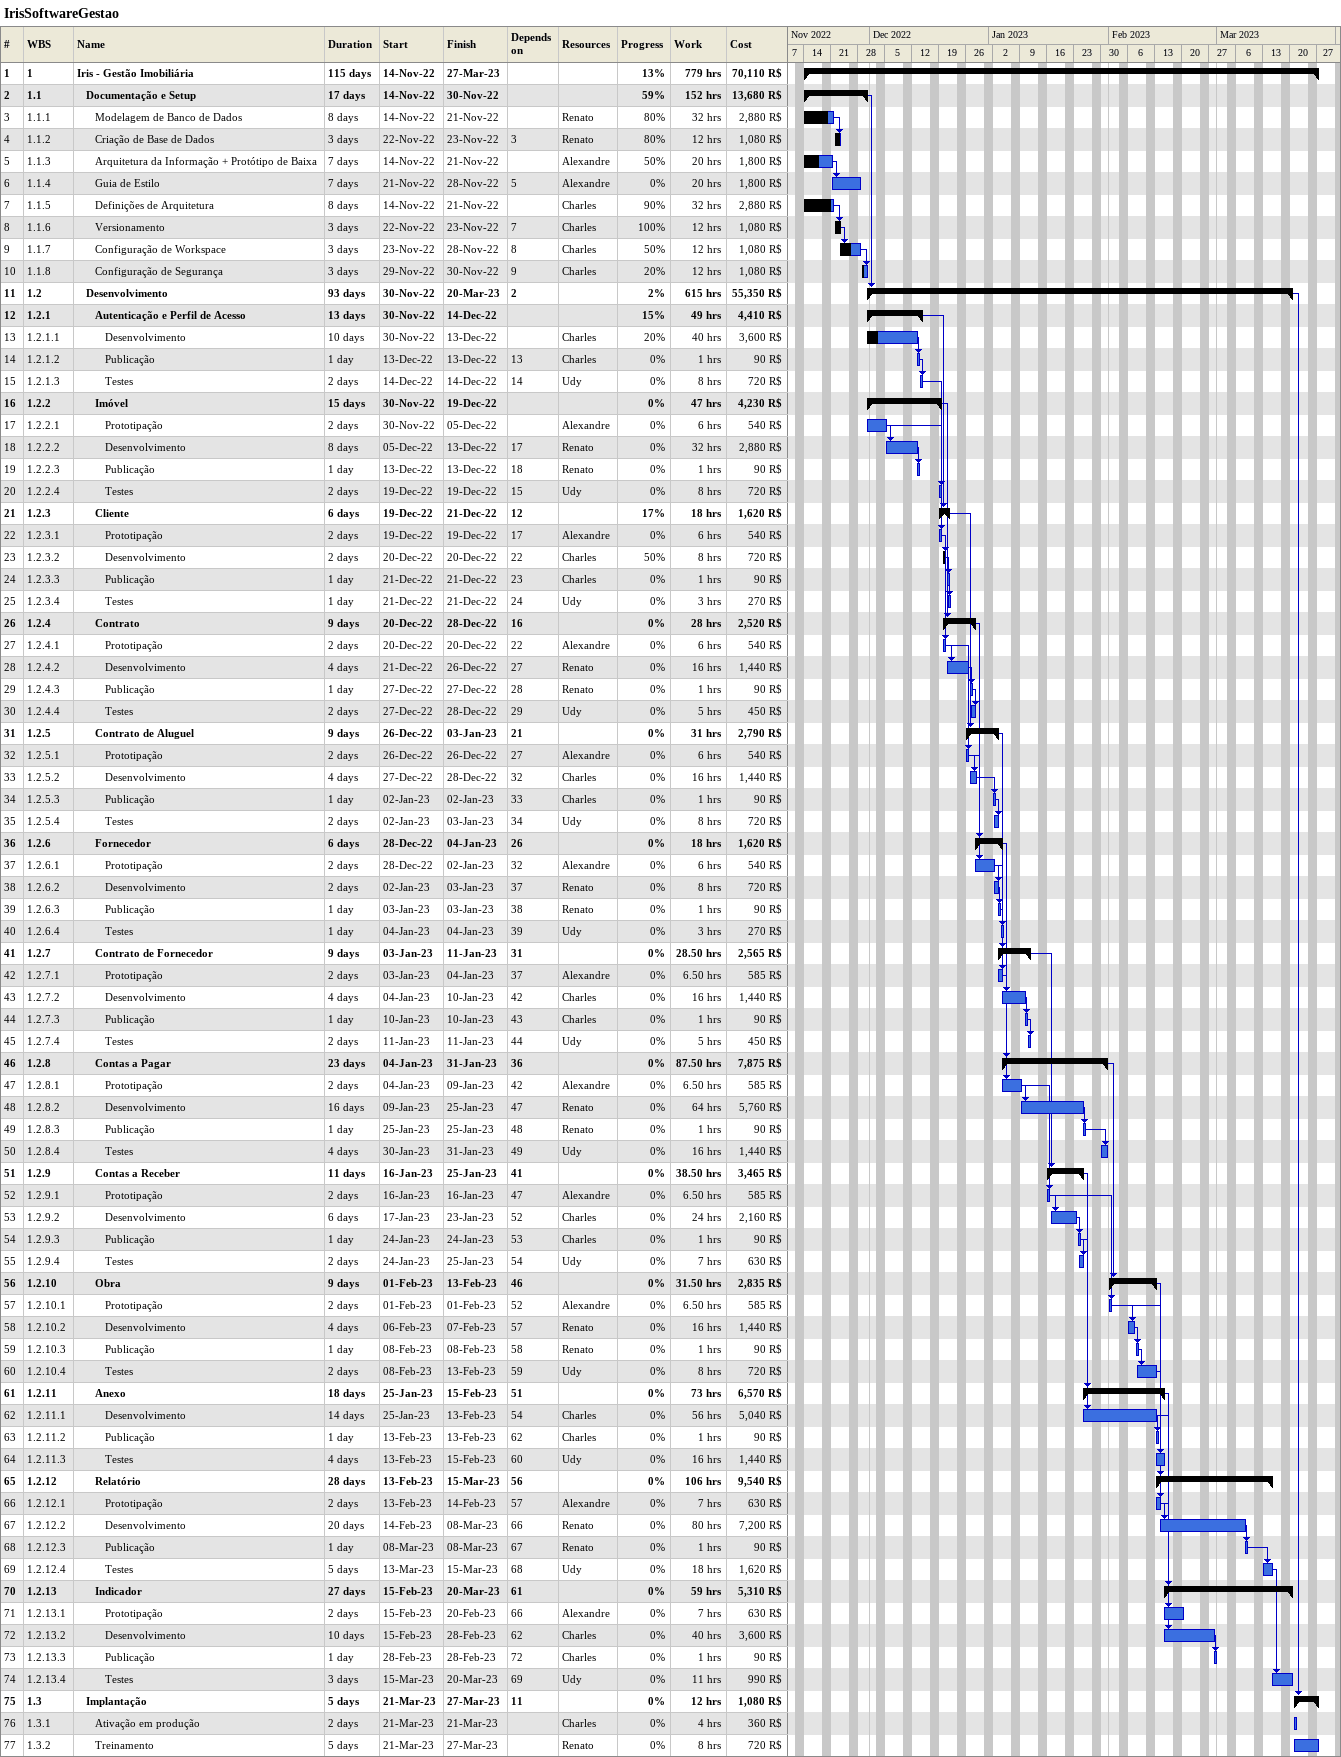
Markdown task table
IrisSoftwareGestao

| ID | WBS | Task | Duration | Start | Finish | Predecessors | Resources | % complete | Work (h) | Cost (R$) |
|---|---|---|---|---|---|---|---|---|---|---|
| 1 | 1 | **Iris - Gestão Imobiliária** | 115d | 2022-11-14 | 2023-03-27 |  |  | 13 | 779 | 70110 |
| 2 | 1.1 | **Documentação e Setup** | 17d | 2022-11-14 | 2022-11-30 |  |  | 59 | 152 | 13680 |
| 3 | 1.1.1 | Modelagem de Banco de Dados | 8d | 2022-11-14 | 2022-11-21 |  | Renato | 80 | 32 | 2880 |
| 4 | 1.1.2 | Criação de Base de Dados | 3d | 2022-11-22 | 2022-11-23 | 3 | Renato | 80 | 12 | 1080 |
| 5 | 1.1.3 | Arquitetura da Informação + Protótipo de Baixa | 7d | 2022-11-14 | 2022-11-21 |  | Alexandre | 50 | 20 | 1800 |
| 6 | 1.1.4 | Guia de Estilo | 7d | 2022-11-21 | 2022-11-28 | 5 | Alexandre | 0 | 20 | 1800 |
| 7 | 1.1.5 | Definições de Arquitetura | 8d | 2022-11-14 | 2022-11-21 |  | Charles | 90 | 32 | 2880 |
| 8 | 1.1.6 | Versionamento | 3d | 2022-11-22 | 2022-11-23 | 7 | Charles | 100 | 12 | 1080 |
| 9 | 1.1.7 | Configuração de Workspace | 3d | 2022-11-23 | 2022-11-28 | 8 | Charles | 50 | 12 | 1080 |
| 10 | 1.1.8 | Configuração de Segurança | 3d | 2022-11-29 | 2022-11-30 | 9 | Charles | 20 | 12 | 1080 |
| 11 | 1.2 | **Desenvolvimento** | 93d | 2022-11-30 | 2023-03-20 | 2 |  | 2 | 615 | 55350 |
| 12 | 1.2.1 | **Autenticação e Perfil de Acesso** | 13d | 2022-11-30 | 2022-12-14 |  |  | 15 | 49 | 4410 |
| 13 | 1.2.1.1 | Desenvolvimento | 10d | 2022-11-30 | 2022-12-13 |  | Charles | 20 | 40 | 3600 |
| 14 | 1.2.1.2 | Publicação | 1d | 2022-12-13 | 2022-12-13 | 13 | Charles | 0 | 1 | 90 |
| 15 | 1.2.1.3 | Testes | 2d | 2022-12-14 | 2022-12-14 | 14 | Udy | 0 | 8 | 720 |
| 16 | 1.2.2 | **Imóvel** | 15d | 2022-11-30 | 2022-12-19 |  |  | 0 | 47 | 4230 |
| 17 | 1.2.2.1 | Prototipação | 2d | 2022-11-30 | 2022-12-05 |  | Alexandre | 0 | 6 | 540 |
| 18 | 1.2.2.2 | Desenvolvimento | 8d | 2022-12-05 | 2022-12-13 | 17 | Renato | 0 | 32 | 2880 |
| 19 | 1.2.2.3 | Publicação | 1d | 2022-12-13 | 2022-12-13 | 18 | Renato | 0 | 1 | 90 |
| 20 | 1.2.2.4 | Testes | 2d | 2022-12-19 | 2022-12-19 | 15 | Udy | 0 | 8 | 720 |
| 21 | 1.2.3 | **Cliente** | 6d | 2022-12-19 | 2022-12-21 | 12 |  | 17 | 18 | 1620 |
| 22 | 1.2.3.1 | Prototipação | 2d | 2022-12-19 | 2022-12-19 | 17 | Alexandre | 0 | 6 | 540 |
| 23 | 1.2.3.2 | Desenvolvimento | 2d | 2022-12-20 | 2022-12-20 | 22 | Charles | 50 | 8 | 720 |
| 24 | 1.2.3.3 | Publicação | 1d | 2022-12-21 | 2022-12-21 | 23 | Charles | 0 | 1 | 90 |
| 25 | 1.2.3.4 | Testes | 1d | 2022-12-21 | 2022-12-21 | 24 | Udy | 0 | 3 | 270 |
| 26 | 1.2.4 | **Contrato** | 9d | 2022-12-20 | 2022-12-28 | 16 |  | 0 | 28 | 2520 |
| 27 | 1.2.4.1 | Prototipação | 2d | 2022-12-20 | 2022-12-20 | 22 | Alexandre | 0 | 6 | 540 |
| 28 | 1.2.4.2 | Desenvolvimento | 4d | 2022-12-21 | 2022-12-26 | 27 | Renato | 0 | 16 | 1440 |
| 29 | 1.2.4.3 | Publicação | 1d | 2022-12-27 | 2022-12-27 | 28 | Renato | 0 | 1 | 90 |
| 30 | 1.2.4.4 | Testes | 2d | 2022-12-27 | 2022-12-28 | 29 | Udy | 0 | 5 | 450 |
| 31 | 1.2.5 | **Contrato de Aluguel** | 9d | 2022-12-26 | 2023-01-03 | 21 |  | 0 | 31 | 2790 |
| 32 | 1.2.5.1 | Prototipação | 2d | 2022-12-26 | 2022-12-26 | 27 | Alexandre | 0 | 6 | 540 |
| 33 | 1.2.5.2 | Desenvolvimento | 4d | 2022-12-27 | 2022-12-28 | 32 | Charles | 0 | 16 | 1440 |
| 34 | 1.2.5.3 | Publicação | 1d | 2023-01-02 | 2023-01-02 | 33 | Charles | 0 | 1 | 90 |
| 35 | 1.2.5.4 | Testes | 2d | 2023-01-02 | 2023-01-03 | 34 | Udy | 0 | 8 | 720 |
| 36 | 1.2.6 | **Fornecedor** | 6d | 2022-12-28 | 2023-01-04 | 26 |  | 0 | 18 | 1620 |
| 37 | 1.2.6.1 | Prototipação | 2d | 2022-12-28 | 2023-01-02 | 32 | Alexandre | 0 | 6 | 540 |
| 38 | 1.2.6.2 | Desenvolvimento | 2d | 2023-01-02 | 2023-01-03 | 37 | Renato | 0 | 8 | 720 |
| 39 | 1.2.6.3 | Publicação | 1d | 2023-01-03 | 2023-01-03 | 38 | Renato | 0 | 1 | 90 |
| 40 | 1.2.6.4 | Testes | 1d | 2023-01-04 | 2023-01-04 | 39 | Udy | 0 | 3 | 270 |
| 41 | 1.2.7 | **Contrato de Fornecedor** | 9d | 2023-01-03 | 2023-01-11 | 31 |  | 0 | 28.50 | 2565 |
| 42 | 1.2.7.1 | Prototipação | 2d | 2023-01-03 | 2023-01-04 | 37 | Alexandre | 0 | 6.50 | 585 |
| 43 | 1.2.7.2 | Desenvolvimento | 4d | 2023-01-04 | 2023-01-10 | 42 | Charles | 0 | 16 | 1440 |
| 44 | 1.2.7.3 | Publicação | 1d | 2023-01-10 | 2023-01-10 | 43 | Charles | 0 | 1 | 90 |
| 45 | 1.2.7.4 | Testes | 2d | 2023-01-11 | 2023-01-11 | 44 | Udy | 0 | 5 | 450 |
| 46 | 1.2.8 | **Contas a Pagar** | 23d | 2023-01-04 | 2023-01-31 | 36 |  | 0 | 87.50 | 7875 |
| 47 | 1.2.8.1 | Prototipação | 2d | 2023-01-04 | 2023-01-09 | 42 | Alexandre | 0 | 6.50 | 585 |
| 48 | 1.2.8.2 | Desenvolvimento | 16d | 2023-01-09 | 2023-01-25 | 47 | Renato | 0 | 64 | 5760 |
| 49 | 1.2.8.3 | Publicação | 1d | 2023-01-25 | 2023-01-25 | 48 | Renato | 0 | 1 | 90 |
| 50 | 1.2.8.4 | Testes | 4d | 2023-01-30 | 2023-01-31 | 49 | Udy | 0 | 16 | 1440 |
| 51 | 1.2.9 | **Contas a Receber** | 11d | 2023-01-16 | 2023-01-25 | 41 |  | 0 | 38.50 | 3465 |
| 52 | 1.2.9.1 | Prototipação | 2d | 2023-01-16 | 2023-01-16 | 47 | Alexandre | 0 | 6.50 | 585 |
| 53 | 1.2.9.2 | Desenvolvimento | 6d | 2023-01-17 | 2023-01-23 | 52 | Charles | 0 | 24 | 2160 |
| 54 | 1.2.9.3 | Publicação | 1d | 2023-01-24 | 2023-01-24 | 53 | Charles | 0 | 1 | 90 |
| 55 | 1.2.9.4 | Testes | 2d | 2023-01-24 | 2023-01-25 | 54 | Udy | 0 | 7 | 630 |
| 56 | 1.2.10 | **Obra** | 9d | 2023-02-01 | 2023-02-13 | 46 |  | 0 | 31.50 | 2835 |
| 57 | 1.2.10.1 | Prototipação | 2d | 2023-02-01 | 2023-02-01 | 52 | Alexandre | 0 | 6.50 | 585 |
| 58 | 1.2.10.2 | Desenvolvimento | 4d | 2023-02-06 | 2023-02-07 | 57 | Renato | 0 | 16 | 1440 |
| 59 | 1.2.10.3 | Publicação | 1d | 2023-02-08 | 2023-02-08 | 58 | Renato | 0 | 1 | 90 |
| 60 | 1.2.10.4 | Testes | 2d | 2023-02-08 | 2023-02-13 | 59 | Udy | 0 | 8 | 720 |
| 61 | 1.2.11 | **Anexo** | 18d | 2023-01-25 | 2023-02-15 | 51 |  | 0 | 73 | 6570 |
| 62 | 1.2.11.1 | Desenvolvimento | 14d | 2023-01-25 | 2023-02-13 | 54 | Charles | 0 | 56 | 5040 |
| 63 | 1.2.11.2 | Publicação | 1d | 2023-02-13 | 2023-02-13 | 62 | Charles | 0 | 1 | 90 |
| 64 | 1.2.11.3 | Testes | 4d | 2023-02-13 | 2023-02-15 | 60 | Udy | 0 | 16 | 1440 |
| 65 | 1.2.12 | **Relatório** | 28d | 2023-02-13 | 2023-03-15 | 56 |  | 0 | 106 | 9540 |
| 66 | 1.2.12.1 | Prototipação | 2d | 2023-02-13 | 2023-02-14 | 57 | Alexandre | 0 | 7 | 630 |
| 67 | 1.2.12.2 | Desenvolvimento | 20d | 2023-02-14 | 2023-03-08 | 66 | Renato | 0 | 80 | 7200 |
| 68 | 1.2.12.3 | Publicação | 1d | 2023-03-08 | 2023-03-08 | 67 | Renato | 0 | 1 | 90 |
| 69 | 1.2.12.4 | Testes | 5d | 2023-03-13 | 2023-03-15 | 68 | Udy | 0 | 18 | 1620 |
| 70 | 1.2.13 | **Indicador** | 27d | 2023-02-15 | 2023-03-20 | 61 |  | 0 | 59 | 5310 |
| 71 | 1.2.13.1 | Prototipação | 2d | 2023-02-15 | 2023-02-20 | 66 | Alexandre | 0 | 7 | 630 |
| 72 | 1.2.13.2 | Desenvolvimento | 10d | 2023-02-15 | 2023-02-28 | 62 | Charles | 0 | 40 | 3600 |
| 73 | 1.2.13.3 | Publicação | 1d | 2023-02-28 | 2023-02-28 | 72 | Charles | 0 | 1 | 90 |
| 74 | 1.2.13.4 | Testes | 3d | 2023-03-15 | 2023-03-20 | 69 | Udy | 0 | 11 | 990 |
| 75 | 1.3 | **Implantação** | 5d | 2023-03-21 | 2023-03-27 | 11 |  | 0 | 12 | 1080 |
| 76 | 1.3.1 | Ativação em produção | 2d | 2023-03-21 | 2023-03-21 |  | Charles | 0 | 4 | 360 |
| 77 | 1.3.2 | Treinamento | 5d | 2023-03-21 | 2023-03-27 |  | Renato | 0 | 8 | 720 |
